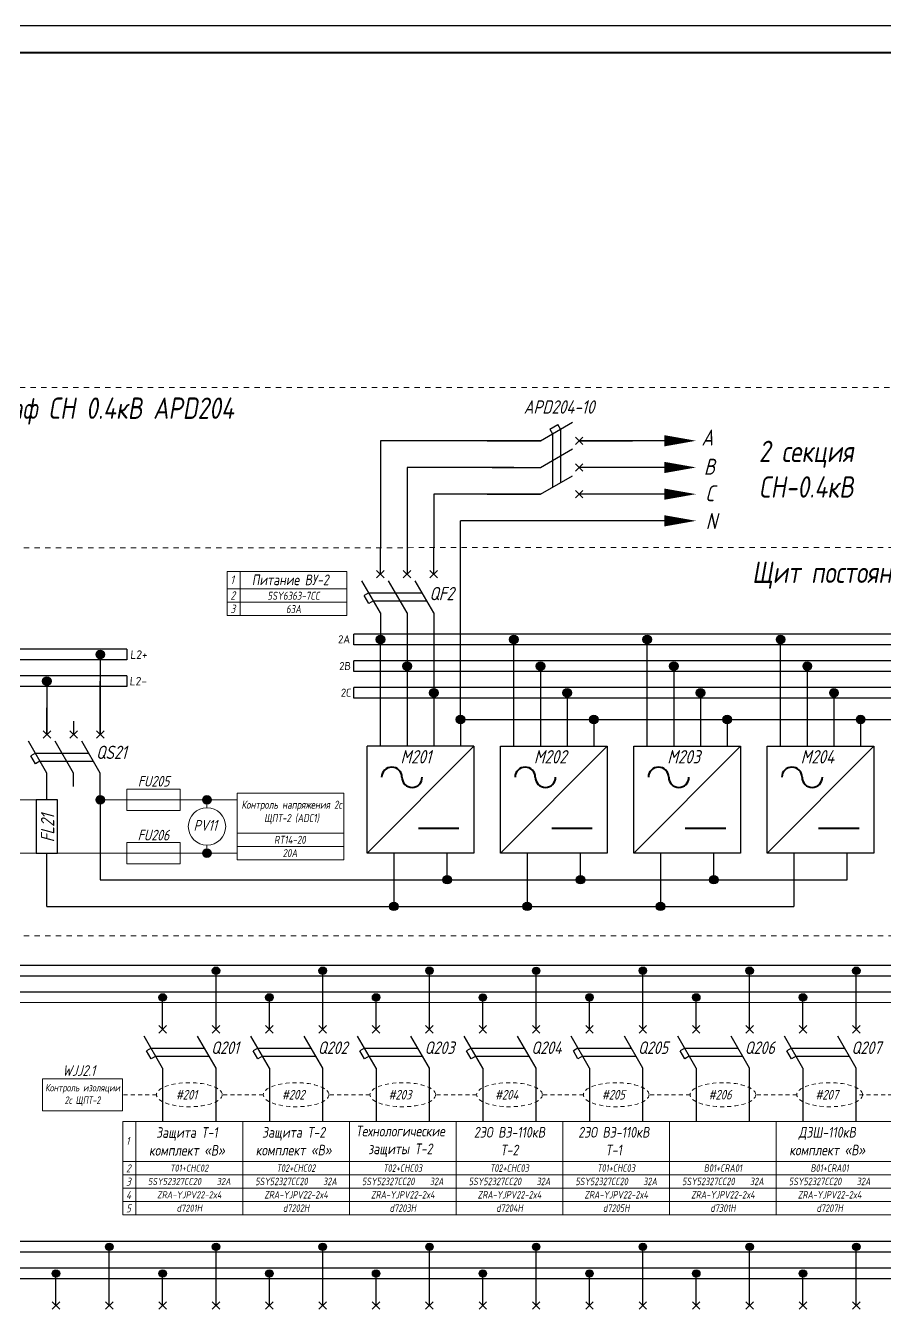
# Model space of a CAD drawing. Header units: millimetres. Extents: x 2704 to 4357, y 2919 to 4427.
# Drawn here: x 3634.4 to 3795.5, y 3316.1 to 3556.7 of the extents above; entities that cross this region are included whole.
import ezdxf
from ezdxf.enums import TextEntityAlignment as Align

# ---------------------------------------------------------------- set-up
doc = ezdxf.new("R2010")
doc.units = ezdxf.units.MM
doc.linetypes.add('JIS_02_0.7', pattern=[1.35, 0.75, -0.6])
doc.linetypes.add('JIS_02_1.0', pattern=[2, 1, -1])
doc.styles.add('eskdw', font='', dxfattribs={"oblique": 10})
doc.styles.get("Standard").update_dxf_attribs({"font": '', "oblique": 10, "height": 2.5})
doc.styles.add('Гост', font='', dxfattribs={"oblique": 10, "height": 1.4})
doc.styles.add('Шины', font='', dxfattribs={"oblique": 5, "height": 1.2})
doc.styles.get('eskdw').set_extended_font_data('GOST type A')
doc.styles.get('Standard').set_extended_font_data('GOST type A')
doc.styles.get('Гост').set_extended_font_data('GOST type A')
doc.styles.get('Шины').set_extended_font_data('GOST type B')

msp = doc.modelspace()

# ---------------------------------------------------------------- hatches: boundary and pattern name
for points in [[(3701.72, 3441.65, 1), (3700.12, 3441.65, 1)], [(3726.72, 3441.65, 1), (3725.12, 3441.65, 1)], [(3751.72, 3441.65, 1), (3750.12, 3441.65, 1)], [(3776.72, 3441.65, 1), (3775.12, 3441.65, 1)], [(3649.22, 3438.83, 1), (3647.62, 3438.83, 1)], [(3706.72, 3436.65, 1), (3705.12, 3436.65, 1)], [(3731.72, 3436.65, 1), (3730.12, 3436.65, 1)], [(3756.72, 3436.65, 1), (3755.12, 3436.65, 1)], [(3781.72, 3436.65, 1), (3780.12, 3436.65, 1)], [(3639.22, 3433.83, 1), (3637.62, 3433.83, 1)], [(3711.72, 3431.65, 1), (3710.12, 3431.65, 1)], [(3736.72, 3431.65, 1), (3735.12, 3431.65, 1)], [(3761.72, 3431.65, 1), (3760.12, 3431.65, 1)], [(3786.72, 3431.65, 1), (3785.12, 3431.65, 1)], [(3716.72, 3426.65, 1), (3715.12, 3426.65, 1)], [(3741.72, 3426.65, 1), (3740.12, 3426.65, 1)], [(3766.72, 3426.65, 1), (3765.12, 3426.65, 1)], [(3791.72, 3426.65, 1), (3790.12, 3426.65, 1)], [(3647.62, 3411.62, -1), (3649.22, 3411.62, -1)], [(3667.62, 3411.62, -1), (3669.22, 3411.62, -1)], [(3667.62, 3401.62, -1), (3669.22, 3401.62, -1)], [(3712.62, 3396.65, -1), (3714.22, 3396.65, -1)], [(3737.62, 3396.65, -1), (3739.22, 3396.65, -1)], [(3762.62, 3396.65, -1), (3764.22, 3396.65, -1)], [(3702.62, 3391.65, -1), (3704.22, 3391.65, -1)], [(3727.62, 3391.65, -1), (3729.22, 3391.65, -1)], [(3752.62, 3391.65, -1), (3754.22, 3391.65, -1)], [(3669.41, 3379.59, 1), (3670.81, 3379.59, 1)], [(3689.41, 3379.59, 1), (3690.81, 3379.59, 1)], [(3709.41, 3379.59, 1), (3710.81, 3379.59, 1)], [(3729.41, 3379.57, 1), (3730.81, 3379.57, 1)], [(3749.41, 3379.59, 1), (3750.81, 3379.59, 1)], [(3769.41, 3379.59, 1), (3770.81, 3379.59, 1)], [(3789.41, 3379.59, 1), (3790.81, 3379.59, 1)], [(3659.41, 3374.59, 1), (3660.81, 3374.59, 1)], [(3679.41, 3374.59, 1), (3680.81, 3374.59, 1)], [(3699.41, 3374.59, 1), (3700.81, 3374.59, 1)], [(3719.41, 3374.57, 1), (3720.81, 3374.57, 1)], [(3739.41, 3374.59, 1), (3740.81, 3374.59, 1)], [(3759.41, 3374.59, 1), (3760.81, 3374.59, 1)], [(3779.41, 3374.59, 1), (3780.81, 3374.59, 1)], [(3779.41, 3374.59, 1), (3780.81, 3374.59, 1)], [(3779.41, 3374.59, 1), (3780.81, 3374.59, 1)], [(3649.41, 3327.86, 1), (3650.81, 3327.86, 1)], [(3669.41, 3327.86, 1), (3670.81, 3327.86, 1)], [(3689.41, 3327.86, 1), (3690.81, 3327.86, 1)], [(3709.41, 3327.86, 1), (3710.81, 3327.86, 1)], [(3709.41, 3327.86, 1), (3710.81, 3327.86, 1)], [(3729.41, 3327.86, 1), (3730.81, 3327.86, 1)], [(3749.41, 3327.86, 1), (3750.81, 3327.86, 1)], [(3769.41, 3327.86, 1), (3770.81, 3327.86, 1)], [(3789.41, 3327.86, 1), (3790.81, 3327.86, 1)], [(3639.41, 3322.86, 1), (3640.81, 3322.86, 1)], [(3659.41, 3322.86, 1), (3660.81, 3322.86, 1)], [(3679.41, 3322.86, 1), (3680.81, 3322.86, 1)], [(3699.41, 3322.86, 1), (3700.81, 3322.86, 1)], [(3699.41, 3322.86, 1), (3700.81, 3322.86, 1)], [(3719.41, 3322.86, 1), (3720.81, 3322.86, 1)], [(3739.41, 3322.86, 1), (3740.81, 3322.86, 1)], [(3759.41, 3322.86, 1), (3760.81, 3322.86, 1)], [(3779.41, 3322.86, 1), (3780.81, 3322.86, 1)]]:
    msp.add_hatch(color=256).paths.add_polyline_path(points)

# ---------------------------------------------------------------- linework, layer by layer
for p, q in [((3002.22, 3556.67), (3893.22, 3556.67)), ((3730.92, 3478.89), (3736.92, 3482.35)), ((3732.67, 3481.05), (3734.17, 3481.92)), ((3732.67, 3481.05), (3733.17, 3480.19)), ((3734.67, 3481.05), (3734.17, 3481.92)), ((3734.67, 3481.05), (3734.67, 3471.05)), ((3735.42, 3481.48), (3735.42, 3481.48)), ((3735.42, 3481.48), (3735.42, 3481.48)), ((3725.92, 3478.89), (3700.92, 3478.89)), ((3700.92, 3478.89), (3700.92, 3458.89)), ((3720.92, 3478.89), (3730.92, 3478.89)), ((3720.92, 3478.89), (3730.92, 3478.89)), ((3730.92, 3478.89), (3720.92, 3478.89)), ((3721.86, 3478.89), (3730.92, 3478.89)), ((3733.17, 3480.19), (3733.17, 3470.19)), ((3737.45, 3479.59), (3738.86, 3478.18)), ((3737.45, 3478.18), (3738.86, 3479.59)), ((3748.16, 3478.89), (3738.16, 3478.89)), ((3738.16, 3478.89), (3748.16, 3478.89)), ((3730.92, 3473.89), (3736.92, 3477.35)), ((3725.92, 3473.89), (3705.92, 3473.89)), ((3705.92, 3473.89), (3705.92, 3458.89)), ((3721.86, 3473.89), (3730.92, 3473.89)), ((3737.45, 3474.59), (3738.86, 3473.18)), ((3737.45, 3473.18), (3738.86, 3474.59)), ((3748.16, 3473.89), (3738.16, 3473.89)), ((3730.92, 3468.89), (3736.92, 3472.35)), ((3735.42, 3471.48), (3735.42, 3471.48)), ((3720.92, 3468.89), (3710.92, 3468.89)), ((3710.92, 3468.89), (3710.92, 3458.89)), ((3720.92, 3468.89), (3730.92, 3468.89)), ((3720.92, 3468.89), (3730.92, 3468.89)), ((3730.92, 3468.89), (3720.92, 3468.89)), ((3737.45, 3469.59), (3738.86, 3468.18)), ((3737.45, 3468.18), (3738.86, 3469.59)), ((3748.16, 3468.89), (3738.16, 3468.89)), ((3748.16, 3463.89), (3715.92, 3463.89)), ((3715.92, 3426.65), (3715.92, 3463.89)), ((3700.92, 3453.89), (3700.92, 3458.89)), ((3705.92, 3458.89), (3705.92, 3453.89)), ((3710.92, 3453.89), (3710.92, 3458.89)), ((3700.21, 3453.18), (3701.63, 3454.59)), ((3701.63, 3453.18), (3700.21, 3454.59)), ((3705.21, 3453.18), (3706.63, 3454.59)), ((3706.63, 3453.18), (3705.21, 3454.59)), ((3710.21, 3453.18), (3711.63, 3454.59)), ((3711.63, 3453.18), (3710.21, 3454.59)), ((3700.92, 3446.65), (3697.46, 3452.65)), ((3705.92, 3446.65), (3702.46, 3452.65)), ((3710.92, 3446.65), (3707.46, 3452.65)), ((3698.76, 3450.4), (3697.89, 3449.9)), ((3698.76, 3448.4), (3697.89, 3449.9)), ((3698.76, 3450.4), (3708.76, 3450.4)), ((3699.62, 3448.9), (3698.76, 3448.4)), ((3699.62, 3448.9), (3709.62, 3448.9)), ((3700.92, 3446.65), (3700.92, 3441.65)), ((3705.92, 3446.65), (3705.92, 3436.65)), ((3710.92, 3446.65), (3710.92, 3441.65)), ((3848.56, 3442.65), (3695.92, 3442.65)), ((3695.92, 3440.65), (3695.92, 3442.65)), ((3653.42, 3439.84), (3512.56, 3439.84)), ((3653.42, 3439.84), (3653.42, 3437.84)), ((3848.56, 3440.65), (3695.92, 3440.65)), ((3700.92, 3421.65), (3700.92, 3441.65)), ((3710.92, 3441.65), (3710.92, 3431.65)), ((3725.92, 3421.65), (3725.92, 3441.65)), ((3750.92, 3421.65), (3750.92, 3441.65)), ((3775.92, 3421.65), (3775.92, 3441.65)), ((3653.42, 3437.84), (3512.56, 3437.84)), ((3648.42, 3438.86), (3648.42, 3423.86)), ((3648.42, 3438.83), (3648.42, 3428.86)), ((3848.56, 3437.65), (3695.92, 3437.65)), ((3695.92, 3435.65), (3695.92, 3437.65)), ((3653.42, 3434.84), (3512.56, 3434.84)), ((3653.42, 3434.84), (3653.42, 3432.84)), ((3848.56, 3435.65), (3695.92, 3435.65)), ((3705.92, 3436.65), (3705.92, 3421.65)), ((3730.92, 3436.65), (3730.92, 3421.65)), ((3755.92, 3436.65), (3755.92, 3421.65)), ((3780.92, 3436.65), (3780.92, 3421.65)), ((3653.42, 3432.84), (3512.56, 3432.84)), ((3638.42, 3433.86), (3638.42, 3428.86)), ((3638.42, 3433.86), (3638.42, 3428.86)), ((3648.42, 3433.86), (3648.42, 3428.86)), ((3648.42, 3428.86), (3648.42, 3433.86)), ((3848.56, 3432.65), (3695.92, 3432.65)), ((3695.92, 3430.65), (3695.92, 3432.65)), ((3848.56, 3430.65), (3695.92, 3430.65)), ((3710.92, 3431.65), (3710.92, 3421.65)), ((3735.92, 3431.65), (3735.92, 3421.65)), ((3760.92, 3431.65), (3760.92, 3421.65)), ((3785.92, 3431.65), (3785.92, 3421.65)), ((3638.42, 3423.86), (3638.42, 3428.86)), ((3638.42, 3428.86), (3638.42, 3423.86)), ((3648.42, 3423.86), (3648.42, 3428.86)), ((3648.42, 3423.86), (3648.42, 3428.86)), ((3643.42, 3426.36), (3643.42, 3423.86)), ((3715.92, 3426.65), (3715.92, 3421.65)), ((3848.42, 3426.62), (3715.92, 3426.62)), ((3740.92, 3426.65), (3740.92, 3421.65)), ((3765.92, 3426.65), (3765.92, 3421.65)), ((3790.92, 3426.65), (3790.92, 3421.65)), ((3638.42, 3416.62), (3634.96, 3422.62)), ((3637.71, 3423.15), (3639.13, 3424.57)), ((3639.13, 3423.15), (3637.71, 3424.57)), ((3643.42, 3416.62), (3639.96, 3422.62)), ((3642.71, 3423.15), (3644.13, 3424.57)), ((3644.13, 3423.15), (3642.71, 3424.57)), ((3648.42, 3416.62), (3644.96, 3422.62)), ((3647.71, 3423.15), (3649.13, 3424.57)), ((3649.13, 3423.15), (3647.71, 3424.57)), ((3636.26, 3420.37), (3635.39, 3419.87)), ((3635.82, 3421.12), (3635.82, 3421.12)), ((3635.82, 3421.12), (3635.82, 3421.12)), ((3636.26, 3420.37), (3646.26, 3420.37)), ((3645.82, 3421.12), (3645.82, 3421.12)), ((3698.42, 3401.65), (3718.42, 3421.65)), ((3718.42, 3421.65), (3698.42, 3421.65)), ((3718.42, 3421.65), (3718.42, 3401.65)), ((3723.42, 3401.65), (3743.42, 3421.65)), ((3743.42, 3421.65), (3743.42, 3401.65)), ((3748.42, 3401.65), (3768.42, 3421.65)), ((3768.42, 3421.65), (3768.42, 3401.65)), ((3773.42, 3401.65), (3793.42, 3421.65)), ((3793.42, 3421.65), (3793.42, 3401.65)), ((3636.26, 3418.37), (3635.39, 3419.87)), ((3637.12, 3418.87), (3636.26, 3418.37)), ((3637.12, 3418.87), (3647.12, 3418.87)), ((3638.42, 3411.62), (3638.42, 3416.62)), ((3643.42, 3414.12), (3643.42, 3416.62)), ((3648.42, 3411.62), (3648.42, 3416.62)), ((3640.42, 3411.62), (3636.42, 3411.62)), ((3636.42, 3411.62), (3636.42, 3401.62)), ((3640.42, 3401.62), (3640.42, 3411.62)), ((3648.42, 3411.62), (3648.42, 3396.64)), ((3636.42, 3401.62), (3640.42, 3401.62)), ((3638.42, 3391.65), (3638.42, 3401.64)), ((3703.42, 3401.65), (3703.42, 3391.65)), ((3713.42, 3396.65), (3713.42, 3401.65)), ((3728.42, 3401.65), (3728.42, 3391.65)), ((3738.42, 3396.65), (3738.42, 3401.65)), ((3753.42, 3401.65), (3753.42, 3391.65)), ((3763.42, 3396.65), (3763.42, 3401.65)), ((3778.42, 3401.65), (3778.42, 3391.65)), ((3788.42, 3396.65), (3788.42, 3401.65)), ((3648.42, 3396.64), (3788.42, 3396.64)), ((3638.42, 3391.65), (3778.42, 3391.65)), ((3855.11, 3380.59), (3610.06, 3380.59)), ((3670.11, 3373.59), (3670.11, 3379.59)), ((3690.11, 3373.59), (3690.11, 3379.59)), ((3710.11, 3373.59), (3710.11, 3379.59)), ((3730.11, 3373.57), (3730.11, 3379.57)), ((3750.11, 3373.59), (3750.11, 3379.59)), ((3770.11, 3373.59), (3770.11, 3379.59)), ((3790.11, 3373.59), (3790.11, 3379.59)), ((3790.11, 3373.59), (3790.11, 3379.59)), ((3855.11, 3378.59), (3610.06, 3378.59)), ((3855.11, 3375.59), (3610.06, 3375.59)), ((3660.11, 3373.59), (3660.11, 3374.59)), ((3680.11, 3373.59), (3680.11, 3374.59)), ((3700.11, 3373.59), (3700.11, 3374.59)), ((3720.11, 3373.57), (3720.11, 3374.57)), ((3740.11, 3373.59), (3740.11, 3374.59)), ((3760.11, 3373.59), (3760.11, 3374.59)), ((3780.11, 3373.59), (3780.11, 3374.59)), ((3780.11, 3373.59), (3780.11, 3374.59)), ((3855.11, 3373.6), (3610.06, 3373.62)), ((3660.11, 3368.59), (3660.11, 3373.59)), ((3670.11, 3368.59), (3670.11, 3373.59)), ((3670.11, 3368.59), (3670.11, 3373.59)), ((3680.11, 3368.59), (3680.11, 3373.59)), ((3690.11, 3368.59), (3690.11, 3373.59)), ((3690.11, 3368.59), (3690.11, 3373.59)), ((3700.11, 3368.59), (3700.11, 3373.59)), ((3710.11, 3368.59), (3710.11, 3373.59)), ((3710.11, 3368.59), (3710.11, 3373.59)), ((3720.11, 3368.59), (3720.11, 3373.59)), ((3730.11, 3368.59), (3730.11, 3373.59)), ((3730.11, 3368.59), (3730.11, 3373.59)), ((3740.11, 3368.59), (3740.11, 3373.59)), ((3750.11, 3368.59), (3750.11, 3373.59)), ((3750.11, 3368.59), (3750.11, 3373.59)), ((3760.11, 3368.59), (3760.11, 3373.59)), ((3770.11, 3368.59), (3770.11, 3373.59)), ((3770.11, 3368.59), (3770.11, 3373.59)), ((3780.11, 3368.59), (3780.11, 3373.59)), ((3790.11, 3368.59), (3790.11, 3373.59)), ((3790.11, 3368.59), (3790.11, 3373.59)), ((3660.11, 3361.36), (3656.64, 3367.36)), ((3659.4, 3367.88), (3660.81, 3369.3)), ((3660.81, 3367.88), (3659.4, 3369.3)), ((3670.11, 3361.36), (3666.64, 3367.36)), ((3669.4, 3367.88), (3670.81, 3369.3)), ((3670.81, 3367.88), (3669.4, 3369.3)), ((3680.11, 3361.36), (3676.64, 3367.36)), ((3679.4, 3367.88), (3680.81, 3369.3)), ((3680.81, 3367.88), (3679.4, 3369.3)), ((3690.11, 3361.36), (3686.64, 3367.36)), ((3689.4, 3367.88), (3690.81, 3369.3)), ((3690.81, 3367.88), (3689.4, 3369.3)), ((3700.11, 3361.36), (3696.64, 3367.36)), ((3699.4, 3367.88), (3700.81, 3369.3)), ((3700.81, 3367.88), (3699.4, 3369.3)), ((3710.11, 3361.36), (3706.64, 3367.36)), ((3709.4, 3367.88), (3710.81, 3369.3)), ((3710.81, 3367.88), (3709.4, 3369.3)), ((3720.11, 3361.36), (3716.64, 3367.36)), ((3719.4, 3367.88), (3720.81, 3369.3)), ((3720.81, 3367.88), (3719.4, 3369.3)), ((3730.11, 3361.36), (3726.64, 3367.36)), ((3729.4, 3367.88), (3730.81, 3369.3)), ((3730.81, 3367.88), (3729.4, 3369.3)), ((3740.11, 3361.36), (3736.64, 3367.36)), ((3739.4, 3367.88), (3740.81, 3369.3)), ((3740.81, 3367.88), (3739.4, 3369.3)), ((3750.11, 3361.36), (3746.64, 3367.36)), ((3749.4, 3367.88), (3750.81, 3369.3)), ((3750.81, 3367.88), (3749.4, 3369.3)), ((3760.11, 3361.36), (3756.64, 3367.36)), ((3759.4, 3367.88), (3760.81, 3369.3)), ((3760.81, 3367.88), (3759.4, 3369.3)), ((3770.11, 3361.36), (3766.64, 3367.36)), ((3769.4, 3367.88), (3770.81, 3369.3)), ((3770.81, 3367.88), (3769.4, 3369.3)), ((3780.11, 3361.36), (3776.64, 3367.36)), ((3779.4, 3367.88), (3780.81, 3369.3)), ((3780.81, 3367.88), (3779.4, 3369.3)), ((3790.11, 3361.36), (3786.64, 3367.36)), ((3789.4, 3367.88), (3790.81, 3369.3)), ((3790.81, 3367.88), (3789.4, 3369.3)), ((3657.94, 3365.11), (3657.08, 3364.61)), ((3657.94, 3365.11), (3667.94, 3365.11)), ((3667.51, 3365.86), (3667.51, 3365.86)), ((3677.94, 3365.11), (3677.08, 3364.61)), ((3677.94, 3365.11), (3687.94, 3365.11)), ((3687.51, 3365.86), (3687.51, 3365.86)), ((3697.94, 3365.11), (3697.08, 3364.61)), ((3697.94, 3365.11), (3707.94, 3365.11)), ((3707.51, 3365.86), (3707.51, 3365.86)), ((3717.94, 3365.11), (3717.08, 3364.61)), ((3717.94, 3365.11), (3727.94, 3365.11)), ((3727.51, 3365.86), (3727.51, 3365.86)), ((3737.94, 3365.11), (3737.08, 3364.61)), ((3737.94, 3365.11), (3747.94, 3365.11)), ((3747.51, 3365.86), (3747.51, 3365.86)), ((3757.94, 3365.11), (3757.08, 3364.61)), ((3757.94, 3365.11), (3767.94, 3365.11)), ((3767.51, 3365.86), (3767.51, 3365.86)), ((3777.94, 3365.11), (3777.08, 3364.61)), ((3777.94, 3365.11), (3787.94, 3365.11)), ((3787.51, 3365.86), (3787.51, 3365.86)), ((3657.94, 3363.11), (3657.08, 3364.61)), ((3658.81, 3363.61), (3657.94, 3363.11)), ((3658.81, 3363.61), (3668.81, 3363.61)), ((3677.94, 3363.11), (3677.08, 3364.61)), ((3678.81, 3363.61), (3677.94, 3363.11)), ((3678.81, 3363.61), (3688.81, 3363.61)), ((3697.94, 3363.11), (3697.08, 3364.61)), ((3698.81, 3363.61), (3697.94, 3363.11)), ((3698.81, 3363.61), (3708.81, 3363.61)), ((3717.94, 3363.11), (3717.08, 3364.61)), ((3718.81, 3363.61), (3717.94, 3363.11)), ((3718.81, 3363.61), (3728.81, 3363.61)), ((3737.94, 3363.11), (3737.08, 3364.61)), ((3738.81, 3363.61), (3737.94, 3363.11)), ((3738.81, 3363.61), (3748.81, 3363.61)), ((3757.94, 3363.11), (3757.08, 3364.61)), ((3758.81, 3363.61), (3757.94, 3363.11)), ((3758.81, 3363.61), (3768.81, 3363.61)), ((3777.94, 3363.11), (3777.08, 3364.61)), ((3778.81, 3363.61), (3777.94, 3363.11)), ((3778.81, 3363.61), (3788.81, 3363.61)), ((3660.11, 3361.36), (3660.11, 3356.36)), ((3670.11, 3356.36), (3670.11, 3361.36)), ((3680.11, 3361.36), (3680.11, 3356.36)), ((3690.11, 3356.36), (3690.11, 3361.36)), ((3700.11, 3361.36), (3700.11, 3356.36)), ((3710.11, 3356.36), (3710.11, 3361.36)), ((3720.11, 3361.36), (3720.11, 3356.36)), ((3730.11, 3356.36), (3730.11, 3361.36)), ((3740.11, 3361.36), (3740.11, 3356.36)), ((3750.11, 3356.36), (3750.11, 3361.36)), ((3760.11, 3361.36), (3760.11, 3356.36)), ((3770.11, 3356.36), (3770.11, 3361.36)), ((3780.11, 3361.36), (3780.11, 3356.36)), ((3790.11, 3356.36), (3790.11, 3361.36)), ((3660.11, 3356.36), (3660.11, 3351.36)), ((3670.11, 3351.36), (3670.11, 3356.36)), ((3680.11, 3356.36), (3680.11, 3351.36)), ((3690.11, 3351.36), (3690.11, 3356.36)), ((3700.11, 3356.36), (3700.11, 3351.36)), ((3710.11, 3351.36), (3710.11, 3356.36)), ((3720.11, 3356.36), (3720.11, 3351.36)), ((3730.11, 3351.36), (3730.11, 3356.36)), ((3740.11, 3356.36), (3740.11, 3351.36)), ((3750.11, 3351.36), (3750.11, 3356.36)), ((3760.11, 3356.36), (3760.11, 3351.36)), ((3770.11, 3351.36), (3770.11, 3356.36)), ((3780.11, 3356.36), (3780.11, 3351.36)), ((3790.11, 3351.36), (3790.11, 3356.36)), ((3855.1, 3328.86), (3515.11, 3328.86)), ((3855.1, 3326.86), (3515.11, 3326.86)), ((3650.11, 3321.86), (3650.11, 3327.86)), ((3670.11, 3321.86), (3670.11, 3327.86)), ((3690.11, 3321.86), (3690.11, 3327.86)), ((3710.11, 3321.86), (3710.11, 3327.86)), ((3730.11, 3321.86), (3730.11, 3327.86)), ((3750.11, 3321.86), (3750.11, 3327.86)), ((3770.11, 3321.86), (3770.11, 3327.86)), ((3790.11, 3321.86), (3790.11, 3327.86)), ((3855.1, 3323.86), (3515.11, 3323.86)), ((3855.1, 3321.86), (3515.11, 3321.86)), ((3640.11, 3321.86), (3640.11, 3322.86)), ((3640.11, 3316.86), (3640.11, 3321.86)), ((3650.11, 3316.86), (3650.11, 3321.86)), ((3650.11, 3316.86), (3650.11, 3321.86)), ((3660.11, 3321.86), (3660.11, 3322.86)), ((3660.11, 3316.86), (3660.11, 3321.86)), ((3670.11, 3316.86), (3670.11, 3321.86)), ((3670.11, 3316.86), (3670.11, 3321.86)), ((3680.11, 3321.86), (3680.11, 3322.86)), ((3680.11, 3316.86), (3680.11, 3321.86)), ((3690.11, 3316.86), (3690.11, 3321.86)), ((3690.11, 3316.86), (3690.11, 3321.86)), ((3700.11, 3321.86), (3700.11, 3322.86)), ((3700.11, 3321.86), (3700.11, 3322.16)), ((3700.11, 3316.86), (3700.11, 3321.86)), ((3710.11, 3316.86), (3710.11, 3321.86)), ((3710.11, 3316.86), (3710.11, 3321.86)), ((3720.11, 3321.86), (3720.11, 3322.86)), ((3720.11, 3316.86), (3720.11, 3321.86)), ((3730.11, 3316.86), (3730.11, 3321.86)), ((3730.11, 3316.86), (3730.11, 3321.86)), ((3740.11, 3321.86), (3740.11, 3322.86)), ((3740.11, 3316.86), (3740.11, 3321.86)), ((3750.11, 3316.86), (3750.11, 3321.86)), ((3750.11, 3316.86), (3750.11, 3321.86)), ((3760.11, 3321.86), (3760.11, 3322.86)), ((3760.11, 3316.86), (3760.11, 3321.86)), ((3770.11, 3316.86), (3770.11, 3321.86)), ((3770.11, 3316.86), (3770.11, 3321.86)), ((3780.11, 3321.86), (3780.11, 3322.86)), ((3780.11, 3316.86), (3780.11, 3321.86)), ((3790.11, 3316.86), (3790.11, 3321.86)), ((3790.11, 3316.86), (3790.11, 3321.86)), ((3639.4, 3316.15), (3640.81, 3317.56)), ((3640.81, 3316.15), (3639.4, 3317.56)), ((3649.4, 3316.15), (3650.81, 3317.56)), ((3650.81, 3316.15), (3649.4, 3317.56)), ((3659.4, 3316.15), (3660.81, 3317.56)), ((3660.81, 3316.15), (3659.4, 3317.56)), ((3669.4, 3316.15), (3670.81, 3317.56)), ((3670.81, 3316.15), (3669.4, 3317.56)), ((3679.4, 3316.15), (3680.81, 3317.56)), ((3680.81, 3316.15), (3679.4, 3317.56)), ((3689.4, 3316.15), (3690.81, 3317.56)), ((3690.81, 3316.15), (3689.4, 3317.56)), ((3699.4, 3316.15), (3700.81, 3317.56)), ((3700.81, 3316.15), (3699.4, 3317.56)), ((3709.4, 3316.15), (3710.81, 3317.56)), ((3710.81, 3316.15), (3709.4, 3317.56)), ((3719.4, 3316.15), (3720.81, 3317.56)), ((3720.81, 3316.15), (3719.4, 3317.56)), ((3729.4, 3316.15), (3730.81, 3317.56)), ((3730.81, 3316.15), (3729.4, 3317.56)), ((3739.4, 3316.15), (3740.81, 3317.56)), ((3740.81, 3316.15), (3739.4, 3317.56)), ((3749.4, 3316.15), (3750.81, 3317.56)), ((3750.81, 3316.15), (3749.4, 3317.56)), ((3759.4, 3316.15), (3760.81, 3317.56)), ((3760.81, 3316.15), (3759.4, 3317.56)), ((3769.4, 3316.15), (3770.81, 3317.56)), ((3770.81, 3316.15), (3769.4, 3317.56)), ((3779.4, 3316.15), (3780.81, 3317.56)), ((3780.81, 3316.15), (3779.4, 3317.56)), ((3789.4, 3316.15), (3790.81, 3317.56)), ((3790.81, 3316.15), (3789.4, 3317.56))]:
    msp.add_line(p, q)
at = {"lineweight": 40}
for p, q in [((3022.22, 3551.67), (3888.22, 3551.67)), ((3708.04, 3406.28), (3715.63, 3406.28)), ((3733.04, 3406.28), (3740.63, 3406.28)), ((3758.04, 3406.28), (3765.63, 3406.28)), ((3783.04, 3406.28), (3790.63, 3406.28))]:
    msp.add_line(p, q, dxfattribs=at)
at = {"linetype": 'JIS_02_1.0', "lineweight": 15}
for p, q in [((3045.33, 3488.85), (3865.12, 3488.85)), ((3865.12, 3458.87), (3503.82, 3458.85)), ((3865.12, 3386.15), (3503.82, 3386.13))]:
    msp.add_line(p, q, dxfattribs=at)
at = {"ltscale": 5}
for p, q in [((3754.11, 3478.89), (3748.16, 3478.89)), ((3754.11, 3473.89), (3748.16, 3473.89)), ((3754.11, 3468.89), (3748.16, 3468.89)), ((3754.11, 3463.89), (3748.16, 3463.89))]:
    msp.add_line(p, q, dxfattribs=at)
at = {"lineweight": 9}
for p, q in [((3672.19, 3454.4), (3674.64, 3454.4)), ((3672.19, 3454.4), (3672.19, 3446.13)), ((3674.64, 3454.4), (3694.64, 3454.4)), ((3674.64, 3454.4), (3674.64, 3446.13)), ((3674.64, 3454.4), (3674.64, 3446.13)), ((3694.64, 3454.4), (3694.64, 3446.13)), ((3672.19, 3451.13), (3674.64, 3451.13)), ((3674.64, 3451.13), (3677.84, 3451.13)), ((3675.32, 3451.13), (3694.64, 3451.13)), ((3672.19, 3448.63), (3674.64, 3448.63)), ((3674.64, 3448.63), (3677.84, 3448.63)), ((3675.32, 3448.63), (3694.64, 3448.63)), ((3672.19, 3446.13), (3674.64, 3446.13)), ((3674.64, 3446.13), (3677.84, 3446.13)), ((3675.32, 3446.13), (3694.64, 3446.13)), ((3674.09, 3412.87), (3694.09, 3412.87)), ((3674.09, 3412.87), (3674.09, 3400.37)), ((3694.09, 3412.87), (3694.09, 3400.37)), ((3674.09, 3405.37), (3694.09, 3405.37)), ((3674.09, 3402.87), (3694.09, 3402.87)), ((3674.09, 3400.37), (3694.09, 3400.37)), ((3652.66, 3351.36), (3855.11, 3351.36)), ((3652.66, 3351.36), (3652.66, 3333.86)), ((3655.11, 3351.36), (3655.11, 3333.86)), ((3675.11, 3351.36), (3675.11, 3333.86)), ((3695.11, 3351.36), (3695.11, 3333.86)), ((3715.11, 3351.36), (3715.11, 3333.86)), ((3735.11, 3351.36), (3735.11, 3333.86)), ((3755.11, 3351.36), (3755.11, 3333.86)), ((3775.11, 3351.36), (3775.11, 3333.86)), ((3652.66, 3346.36), (3652.66, 3333.86)), ((3652.66, 3343.86), (3855.11, 3343.86)), ((3652.66, 3343.86), (3855.11, 3343.86)), ((3655.11, 3343.86), (3657.55, 3343.86)), ((3652.66, 3341.36), (3855.11, 3341.36)), ((3652.66, 3341.36), (3855.11, 3341.36)), ((3655.11, 3341.36), (3657.55, 3341.36)), ((3652.66, 3338.86), (3855.11, 3338.86)), ((3652.66, 3338.86), (3855.11, 3338.86)), ((3655.11, 3338.86), (3657.55, 3338.86)), ((3652.66, 3336.36), (3855.11, 3336.36)), ((3652.66, 3336.36), (3855.11, 3336.36)), ((3655.11, 3336.36), (3657.55, 3336.36)), ((3652.66, 3333.86), (3855.11, 3333.86)), ((3652.66, 3333.86), (3855.11, 3333.86)), ((3655.11, 3333.86), (3657.55, 3333.86))]:
    msp.add_line(p, q, dxfattribs=at)
at = {"color": 0}
for p, q in [((3698.42, 3401.65), (3698.42, 3421.65)), ((3723.42, 3421.65), (3743.42, 3421.65)), ((3723.42, 3401.65), (3723.42, 3421.65)), ((3748.42, 3421.65), (3768.42, 3421.65)), ((3748.42, 3401.65), (3748.42, 3421.65)), ((3773.42, 3421.65), (3793.42, 3421.65)), ((3773.42, 3401.65), (3773.42, 3421.65)), ((3718.42, 3401.65), (3698.42, 3401.65)), ((3743.42, 3401.65), (3723.42, 3401.65)), ((3768.42, 3401.65), (3748.42, 3401.65)), ((3793.42, 3401.65), (3773.42, 3401.65))]:
    msp.add_line(p, q, dxfattribs=at)
at = {"lineweight": 15}
for p, q in [((3653.42, 3409.62), (3653.42, 3413.62)), ((3653.42, 3413.62), (3663.42, 3413.62)), ((3663.42, 3413.62), (3663.42, 3409.62)), ((3630.42, 3411.62), (3636.42, 3411.62)), ((3648.42, 3411.62), (3653.42, 3411.62)), ((3663.42, 3411.62), (3653.42, 3411.62)), ((3668.42, 3411.62), (3663.42, 3411.62)), ((3668.42, 3411.62), (3663.42, 3411.62)), ((3668.42, 3411.62), (3668.42, 3410.12)), ((3668.42, 3411.62), (3674.09, 3411.62)), ((3663.42, 3409.62), (3653.42, 3409.62)), ((3653.42, 3399.62), (3653.42, 3403.62)), ((3653.42, 3403.62), (3663.42, 3403.62)), ((3663.42, 3403.62), (3663.42, 3399.62)), ((3638.42, 3401.64), (3630.42, 3401.62)), ((3640.42, 3401.62), (3653.42, 3401.62)), ((3663.42, 3401.62), (3653.42, 3401.62)), ((3668.42, 3401.62), (3663.42, 3401.62)), ((3668.42, 3403.12), (3668.42, 3401.62)), ((3668.42, 3401.62), (3674.09, 3401.62)), ((3663.42, 3399.62), (3653.42, 3399.62)), ((3637.61, 3353.36), (3637.61, 3359.36)), ((3637.61, 3359.36), (3652.61, 3359.36)), ((3652.61, 3359.36), (3652.61, 3353.36)), ((3652.61, 3353.36), (3637.61, 3353.36)), ((3652.66, 3351.36), (3855.11, 3351.36))]:
    msp.add_line(p, q, dxfattribs=at)
at = {"linetype": 'JIS_02_0.7', "lineweight": 15}
msp.add_line((3658.95, 3356.36), (3652.61, 3356.36), dxfattribs=at)
at = {"linetype": 'JIS_02_0.7', "lineweight": 13}
for p, q in [((3678.95, 3356.36), (3671.27, 3356.36)), ((3698.95, 3356.36), (3691.27, 3356.36)), ((3718.95, 3356.36), (3711.27, 3356.36)), ((3738.95, 3356.36), (3731.27, 3356.36)), ((3758.95, 3356.36), (3751.27, 3356.36)), ((3778.95, 3356.36), (3771.27, 3356.36)), ((3798.19, 3356.36), (3790.51, 3356.36))]:
    msp.add_line(p, q, dxfattribs=at)
at = {"ltscale": 5}
for points in [[(3760.07, 3478.89, 0, 2.11, 0), (3754.11, 3478.89, 0, 2.11, 0)], [(3760.07, 3473.89, 0, 2.11, 0), (3754.11, 3473.89, 0, 2.11, 0)], [(3760.07, 3468.89, 0, 2.11, 0), (3754.11, 3468.89, 0, 2.11, 0)], [(3760.07, 3463.89, 0, 2.11, 0), (3754.11, 3463.89, 0, 2.11, 0)]]:
    msp.add_lwpolyline(points, format="xyseb", dxfattribs=at)
for centre, radius in [((3700.92, 3441.65), 0.8), ((3725.92, 3441.65), 0.8), ((3750.92, 3441.65), 0.8), ((3775.92, 3441.65), 0.8), ((3648.42, 3438.83), 0.8), ((3705.92, 3436.65), 0.8), ((3730.92, 3436.65), 0.8), ((3755.92, 3436.65), 0.8), ((3780.92, 3436.65), 0.8), ((3638.42, 3433.83), 0.8), ((3710.92, 3431.65), 0.8), ((3735.92, 3431.65), 0.8), ((3760.92, 3431.65), 0.8), ((3785.92, 3431.65), 0.8), ((3715.92, 3426.65), 0.8), ((3740.92, 3426.65), 0.8), ((3765.92, 3426.65), 0.8), ((3790.92, 3426.65), 0.8), ((3648.42, 3411.62), 0.8), ((3668.42, 3411.62), 0.8), ((3668.42, 3401.62), 0.8), ((3713.42, 3396.65), 0.8), ((3738.42, 3396.65), 0.8), ((3763.42, 3396.65), 0.8), ((3703.42, 3391.65), 0.8), ((3728.42, 3391.65), 0.8), ((3753.42, 3391.65), 0.8), ((3670.11, 3379.59), 0.7), ((3690.11, 3379.59), 0.7), ((3710.11, 3379.59), 0.7), ((3730.11, 3379.57), 0.7), ((3750.11, 3379.59), 0.7), ((3770.11, 3379.59), 0.7), ((3790.11, 3379.59), 0.7), ((3660.11, 3374.59), 0.7), ((3680.11, 3374.59), 0.7), ((3700.11, 3374.59), 0.7), ((3720.11, 3374.57), 0.7), ((3740.11, 3374.59), 0.7), ((3760.11, 3374.59), 0.7), ((3780.11, 3374.59), 0.7), ((3780.11, 3374.59), 0.7), ((3780.11, 3374.59), 0.7), ((3650.11, 3327.86), 0.7), ((3670.11, 3327.86), 0.7), ((3690.11, 3327.86), 0.7), ((3710.11, 3327.86), 0.7), ((3710.11, 3327.86), 0.7), ((3730.11, 3327.86), 0.7), ((3750.11, 3327.86), 0.7), ((3770.11, 3327.86), 0.7), ((3790.11, 3327.86), 0.7), ((3640.11, 3322.86), 0.7), ((3660.11, 3322.86), 0.7), ((3680.11, 3322.86), 0.7), ((3700.11, 3322.86), 0.7), ((3700.11, 3322.86), 0.7), ((3720.11, 3322.86), 0.7), ((3740.11, 3322.86), 0.7), ((3760.11, 3322.86), 0.7), ((3780.11, 3322.86), 0.7)]:
    msp.add_circle(centre, radius)
at = {"lineweight": 15}
msp.add_circle((3668.42, 3406.62), 3.5, dxfattribs=at)
at = {"lineweight": 40}
for centre, start, end in [((3703.05, 3415.84), 0, 180), ((3706.85, 3415.84), 180, 0), ((3728.05, 3415.84), 0, 180), ((3731.85, 3415.84), 180, 0), ((3753.05, 3415.84), 0, 180), ((3756.85, 3415.84), 180, 0), ((3778.05, 3415.84), 0, 180), ((3781.85, 3415.84), 180, 0)]:
    msp.add_arc(centre, 1.9, start, end, dxfattribs=at)
at = {"linetype": 'JIS_02_0.7', "lineweight": 13}
for centre in [(3665.11, 3356.36), (3685.11, 3356.36), (3705.11, 3356.36), (3725.11, 3356.36), (3745.11, 3356.36), (3765.11, 3356.36), (3785.11, 3356.36)]:
    msp.add_ellipse(centre, major_axis=(6.16, 0), ratio=0.365853, dxfattribs=at)

# ---------------------------------------------------------------- texts
at = {"style": 'eskdw', "oblique": 15}
for s, height, p in [('APD204-10 ', 2.5, (3727.78, 3483.97)), ('А', 3, (3761.08, 3477.99)), ('В', 3, (3761.53, 3472.52)), ('С', 3, (3761.84, 3467.55)), ('N', 3, (3761.88, 3462.34)), ('QF2', 2.5, (3710.1, 3449.01)), ('QS21', 2.5, (3647.62, 3419.26)), ('М201', 2.5, (3704.68, 3418.43)), ('М202', 2.5, (3729.68, 3418.43)), ('М203', 2.5, (3754.68, 3418.43)), ('М204', 2.5, (3779.68, 3418.43)), ('Q201', 2.355, (3669.19, 3363.99)), ('Q202', 2.355, (3689.19, 3363.99)), ('Q203', 2.355, (3709.19, 3363.99)), ('Q204', 2.355, (3729.19, 3363.99)), ('Q205', 2.355, (3749.19, 3363.99)), ('Q206', 2.355, (3769.19, 3363.99)), ('Q207', 2.355, (3789.19, 3363.99))]:
    msp.add_text(s, height=height, dxfattribs=at).set_placement(p)
at = {"lineweight": 9, "style": 'eskdw', "oblique": 15}
for s, height, p in [('1', 1.6, (3672.82, 3452.05)), ('2', 1.6, (3672.78, 3449.09)), ('3', 1.6, (3672.78, 3446.59)), ('1', 1.5, (3653.25, 3346.96)), ('2', 1.5, (3653.25, 3341.81)), ('3', 1.5, (3653.25, 3339.31)), ('4', 1.5, (3653.25, 3336.81)), ('5', 1.5, (3653.25, 3334.31))]:
    msp.add_text(s, height=height, dxfattribs=at).set_placement(p)
at = {"color": 0, "lineweight": 15, "style": 'eskdw', "oblique": 15}
for s, p in [('FU205', (3655.45, 3414.1)), ('FU206', (3655.42, 3404))]:
    msp.add_text(s, height=2, dxfattribs=at).set_placement(p)
at = {"style": 'eskdw', "oblique": 15}
msp.add_text('FL21', height=2.5, rotation=90, dxfattribs=at).set_placement((3639.79, 3403.66))
at = {"lineweight": 15, "style": 'eskdw', "oblique": 15}
for s, p in [('PV11', (3665.91, 3405.83)), ('WJJ2.1', (3641.32, 3359.89))]:
    msp.add_text(s, height=2, dxfattribs=at).set_placement(p)
at = {"lineweight": 9, "style": 'eskdw', "oblique": 15}
for s, p in [('#201', (3664.56, 3356.36)), ('#202', (3684.56, 3356.36)), ('#203', (3704.56, 3356.36)), ('#204', (3724.56, 3356.36)), ('#205', (3744.56, 3356.36)), ('#206', (3764.56, 3356.36)), ('#207', (3784.56, 3356.36))]:
    msp.add_text(s, height=1.8, dxfattribs=at).set_placement(p, align=Align.MIDDLE_CENTER)
at = {"lineweight": 9}
for s, insert, char_height, width, attachment_point in [('Шкаф СН 0.4кВ APD204', (3673.48, 3487), 4, 54.17, 3), ('5SY6363-7CC', (3684.64, 3449.85), 1.5, 20, 5), ('{\\fGOST 2.304 type A|b0|i0|c204|p34;63А}', (3684.64, 3447.35), 1.5, 20, 5), ('{\\fGOST 2.304 type A|b0|i0|c0|p34;RT14-20 }', (3683.96, 3404.12), 1.5, 20, 5), ('{\\fGOST 2.304 type A|b0|i0|c204|p34;20А}', (3683.96, 3401.62), 1.5, 20, 5), ('{\\fGOST 2.304 type A|b0|i0|c204|p34;Т01+CHC02}', (3665.11, 3342.61), 1.3, 20, 5), ('{\\fGOST 2.304 type A|b0|i0|c204|p34;Т02+CHC02}', (3685.11, 3342.61), 1.4, 20, 5), ('{\\fGOST 2.304 type A|b0|i0|c204|p34;Т02+CHC03}', (3705.11, 3342.61), 1.4, 20, 5), ('{\\fGOST 2.304 type A|b0|i0|c204|p34;Т02+CHC03}', (3725.11, 3342.61), 1.4, 20, 5), ('{\\fGOST 2.304 type A|b0|i0|c204|p34;5SY52327CC20    32А}', (3685.11, 3340.11), 1.4, 20, 5), ('{\\fGOST 2.304 type A|b0|i0|c204|p34;5SY52327CC20    32А}', (3705.11, 3340.11), 1.4, 20, 5), ('{\\fGOST 2.304 type A|b0|i0|c204|p34;5SY52327CC20    32А}', (3725.11, 3340.11), 1.4, 20, 5), ('{\\fGOST 2.304 type A|b0|i0|c204|p34;5SY52327CC20    32А}', (3665.11, 3340.11), 1.3, 20, 5), ('{\\fGOST 2.304 type A|b0|i0|c204|p34;ZRA-YJPV22-2x4}', (3665.11, 3337.61), 1.3, 20, 5), ('{\\fGOST 2.304 type A|b0|i0|c204|p34;ZRA-YJPV22-2x4}', (3685.11, 3337.61), 1.4, 20, 5), ('{\\fGOST 2.304 type A|b0|i0|c204|p34;ZRA-YJPV22-2x4}', (3705.11, 3337.61), 1.4, 20, 5), ('{\\fGOST 2.304 type A|b0|i0|c204|p34;ZRA-YJPV22-2x4}', (3725.11, 3337.61), 1.4, 20, 5), ('{\\fGOST 2.304 type A|b0|i0|c204|p34;d7201H}', (3665.11, 3335.11), 1.3, 20, 5), ('{\\fGOST 2.304 type A|b0|i0|c204|p34;d7202H}', (3685.11, 3335.11), 1.4, 20, 5), ('{\\fGOST 2.304 type A|b0|i0|c204|p34;d7203H}', (3705.11, 3335.11), 1.4, 20, 5), ('{\\fGOST 2.304 type A|b0|i0|c204|p34;d7204H}', (3725.11, 3335.11), 1.4, 20, 5)]:
    msp.add_mtext(s, dxfattribs=dict(at, insert=insert, char_height=char_height, width=width, attachment_point=attachment_point))
for s, width, gutter_width, insert, char_height, attachment_point, style in [('2 секция СН-0.4кВ', 28.8769, 7, (3780.73, 3473.57), 4, 5, 'Гост'), ('Щит постоянного тока №2 шкаф =Е02+BTL02', 172.3631, 7, (3862.26, 3453.7), 4, 6, 'Гост'), (' {\\H0.99999x;2А}', 3.866, 6, (3692.03, 3442.45), 1.5, 1, 'Шины'), (' {\\H0.99999x;2В}', 3.866, 6, (3692.24, 3437.43), 1.5, 1, 'Шины'), (' {\\H0.99999x;2С}', 3.866, 6, (3692.55, 3432.44), 1.5, 1, 'Шины')]:
    msp.add_mtext_dynamic_manual_height_columns(s, width=width, gutter_width=gutter_width, heights=[0], dxfattribs=dict(insert=insert, char_height=char_height, attachment_point=attachment_point, style=style))
for s, width, insert, char_height, attachment_point, style in [('Питание ВУ-2', 23.4273, (3684.05, 3452.83), 2, 5, 'Гост'), (' {\\H1.0714x;L2+}', 4.91, (3657.21, 3439.62), 1.5, 3, 'Шины'), (' {\\H1.0714x;L2\\H1.0111x;-}', 4.91, (3657.09, 3434.67), 1.5, 3, 'Шины')]:
    msp.add_mtext_dynamic_manual_height_columns(s, width=width, gutter_width=6, heights=[0], dxfattribs=dict(at, insert=insert, char_height=char_height, attachment_point=attachment_point, style=style))
at = {"color": 1, "lineweight": 9, "insert": (3684.28, 3409.25), "char_height": 1.5, "attachment_point": 5, "style": 'Гост'}
msp.add_mtext_dynamic_manual_height_columns('{\\C256;Контроль напряжения 2с ЩПТ-2 (ADC1)}', width=20, gutter_width=6, heights=[0], dxfattribs=at)
at = {"lineweight": 15, "insert": (3645.11, 3356.32), "char_height": 1.4, "attachment_point": 5, "style": 'Гост'}
msp.add_mtext_dynamic_manual_height_columns('Контроль изоляции\\P2с ЩПТ-2', width=15, gutter_width=6, heights=[0], dxfattribs=at)
at = {"lineweight": 9, "attachment_point": 5, "style": 'Гост'}
for s, insert, char_height, width in [('\\pl-0.9;{\\fGOST 2.304 type A|b0|i0|c204|p34;Технологические} {\\fGOST 2.304 type A|b0|i0|c204|p34;защиты} {\\fGOST 2.304 type A|b0|i0|c204|p34;Т}-2', (3705.11, 3347.61), 2, 20.3474), ('\\pl-0.9;{\\fGOST type A|b0|i0|c2|p34;Защита Т-1 комплект «В»}', (3665.11, 3347.61), 2, 19.6566), ('\\pl-0.9;{\\fGOST type A|b0|i0|c2|p34;Защита Т-2 комплект «В»}', (3685.11, 3347.65), 2, 20), ('2ЭО ВЭ-110кВ \\PТ-2', (3725.11, 3347.66), 2, 21.3647), ('\\pl-0.9;{\\fGOST type A|b0|i0|c2|p34;2ЭО ВЭ-110кВ\\PТ-1}', (3745.11, 3347.66), 2, 20), ('\\pl-0.9;ДЗШ-110кВ комплект «В»', (3785.11, 3347.66), 2, 20), ('{\\fGOST 2.304 type A|b0|i0|c204|p34;Т01+CHC03}', (3745.11, 3342.61), 1.4, 20), ('{\\fGOST 2.304 type A|b0|i0|c204|p34;B01+CRA01}', (3765.11, 3342.61), 1.4, 20), ('{\\fGOST 2.304 type A|b0|i0|c204|p34;B01+CRA01}', (3785.11, 3342.61), 1.4, 20), ('{\\fGOST 2.304 type A|b0|i0|c204|p34;5SY52327CC20    32А}', (3745.11, 3340.11), 1.4, 20), ('{\\fGOST 2.304 type A|b0|i0|c204|p34;5SY52327CC20    32А}', (3765.11, 3340.11), 1.4, 20), ('{\\fGOST 2.304 type A|b0|i0|c204|p34;5SY52327CC20    32А}', (3785.11, 3340.11), 1.4, 20), ('{\\fGOST 2.304 type A|b0|i0|c204|p34;ZRA-YJPV22-2x4}', (3745.11, 3337.61), 1.4, 20), ('{\\fGOST 2.304 type A|b0|i0|c204|p34;ZRA-YJPV22-2x4}', (3765.11, 3337.61), 1.4, 20), ('{\\fGOST 2.304 type A|b0|i0|c204|p34;ZRA-YJPV22-2x4}', (3785.11, 3337.61), 1.4, 20), ('{\\fGOST 2.304 type A|b0|i0|c204|p34;d7205H}', (3745.11, 3335.11), 1.4, 20), ('{\\fGOST 2.304 type A|b0|i0|c204|p34;d7301H}', (3765.11, 3335.11), 1.4, 20), ('{\\fGOST 2.304 type A|b0|i0|c204|p34;d7207H}', (3785.11, 3335.11), 1.4, 20)]:
    msp.add_mtext(s, dxfattribs=dict(at, insert=insert, char_height=char_height, width=width))

doc.saveas('drawing.dxf')
